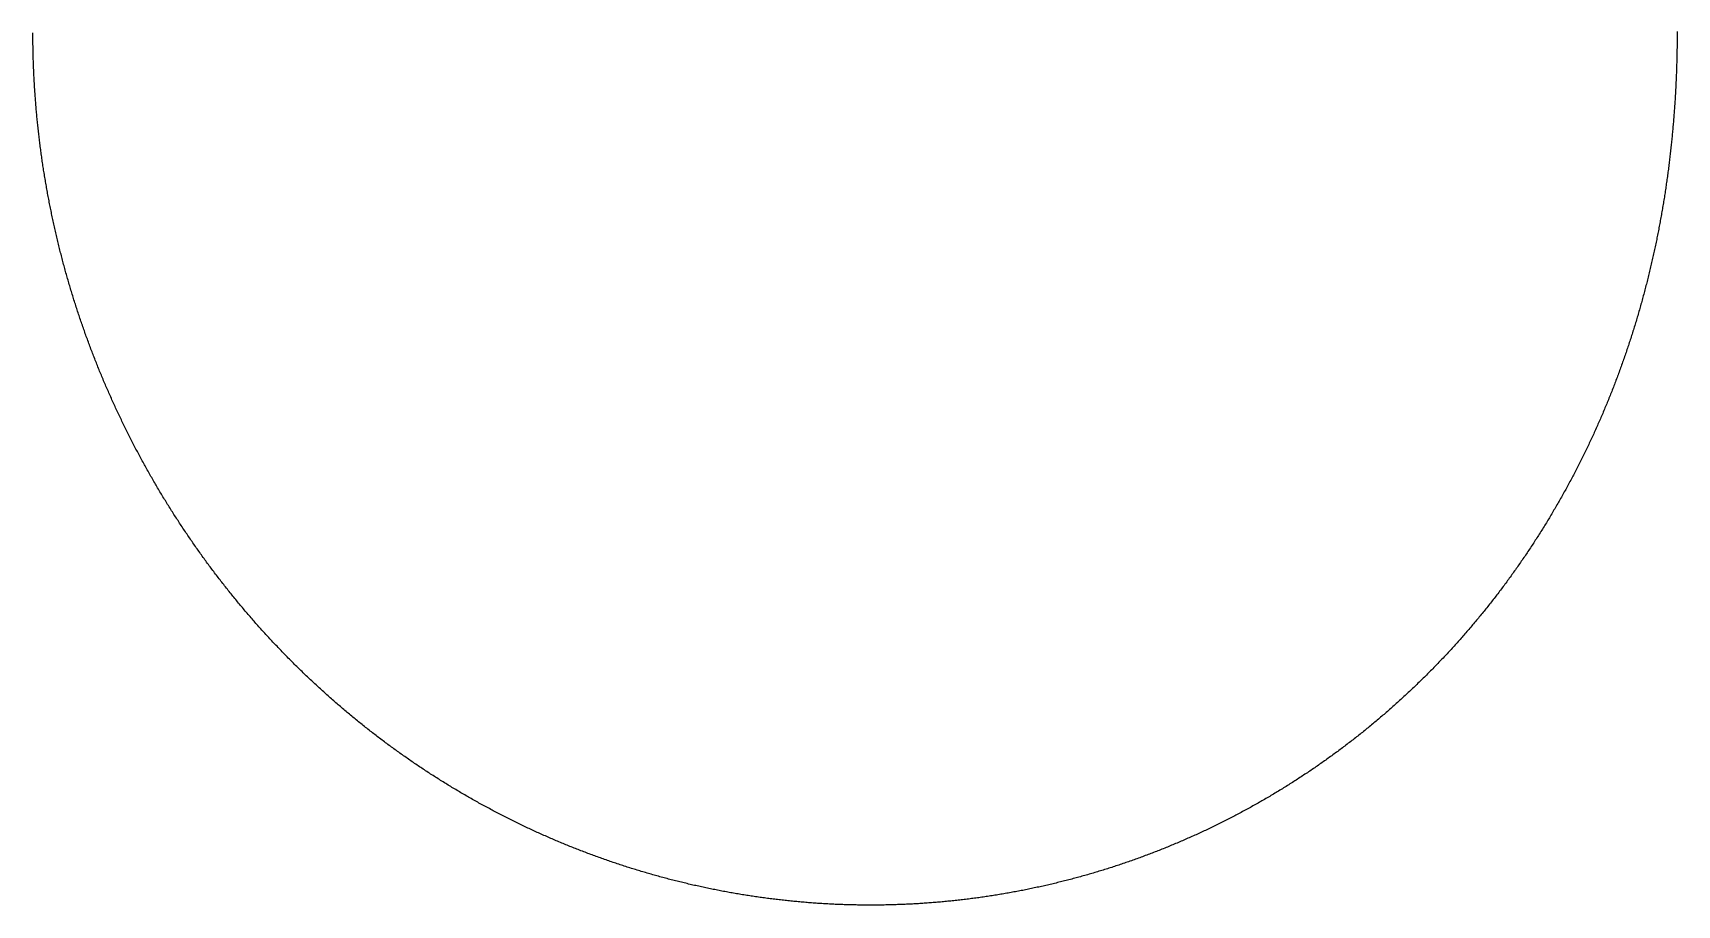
# Model space of a CAD drawing. Header units: metres. Extents: x -295 to 245, y -287 to 286.
# Drawn here: x -295 to 245, y -287 to 0 of the extents above; entities that cross this region are included whole.
import ezdxf

# ---------------------------------------------------------------- set-up
doc = ezdxf.new("R2010")
doc.units = ezdxf.units.M

msp = doc.modelspace()

# ---------------------------------------------------------------- linework, layer by layer
msp.add_lwpolyline([(245.36, -0.06), (245.36, -0.54), (245.36, -1.03), (245.36, -1.52), (245.36, -1.52), (245.36, -2.01), (245.36, -2.49), (245.35, -2.98), (245.35, -3.47), (245.34, -3.95), (245.34, -4.44), (245.33, -4.93), (245.33, -5.42), (245.32, -5.9), (245.31, -6.39), (245.3, -6.88), (245.29, -7.36), (245.28, -7.85), (245.27, -8.34), (245.26, -8.82), (245.25, -9.31), (245.24, -9.8), (245.22, -10.29), (245.21, -10.77), (245.19, -11.26), (245.18, -11.75), (245.16, -12.23), (245.14, -12.72), (245.13, -13.21), (245.11, -13.69), (245.09, -14.18), (245.07, -14.67), (245.05, -15.15), (245.03, -15.64), (245.01, -16.13), (244.99, -16.61), (244.96, -17.1), (244.94, -17.59), (244.92, -18.07), (244.89, -18.56), (244.87, -19.05), (244.84, -19.53), (244.81, -20.02), (244.79, -20.5), (244.76, -20.99), (244.73, -21.48), (244.7, -21.96), (244.67, -22.45), (244.64, -22.94), (244.61, -23.42), (244.58, -23.91), (244.54, -24.39), (244.51, -24.88), (244.48, -25.37), (244.44, -25.85), (244.41, -26.34), (244.37, -26.82), (244.33, -27.31), (244.29, -27.79), (244.26, -28.28), (244.22, -28.77), (244.18, -29.25), (244.14, -29.74), (244.1, -30.22), (244.06, -30.71), (244.01, -31.19), (243.97, -31.68), (243.93, -32.16), (243.88, -32.65), (243.84, -33.13), (243.79, -33.62), (243.75, -34.1), (243.7, -34.59), (243.65, -35.07), (243.6, -35.56), (243.55, -36.04), (243.5, -36.53), (243.45, -37.01), (243.4, -37.5), (243.35, -37.98), (243.3, -38.46), (243.24, -38.95), (243.19, -39.43), (243.13, -39.92), (243.08, -40.4), (243.02, -40.88), (242.97, -41.37), (242.91, -41.85), (242.85, -42.34), (242.79, -42.82), (242.73, -43.3), (242.67, -43.79), (242.61, -44.27), (242.55, -44.75), (242.49, -45.24), (242.42, -45.72), (242.36, -46.2), (242.3, -46.68), (242.23, -47.17), (242.16, -47.65), (242.1, -48.13), (242.03, -48.61), (241.96, -49.1), (241.89, -49.58), (241.82, -50.06), (241.75, -50.54), (241.68, -51.02), (241.61, -51.51), (241.54, -51.99), (241.47, -52.47), (241.39, -52.95), (241.32, -53.43), (241.24, -53.91), (241.17, -54.4), (241.09, -54.88), (241.01, -55.36), (240.93, -55.84), (240.85, -56.32), (240.78, -56.8), (240.69, -57.28), (240.61, -57.76), (240.53, -58.24), (240.45, -58.72), (240.37, -59.2), (240.28, -59.68), (240.2, -60.16), (240.11, -60.64), (240.03, -61.12), (239.94, -61.6), (239.85, -62.08), (239.76, -62.56), (239.67, -63.03), (239.58, -63.51), (239.49, -63.99), (239.4, -64.47), (239.31, -64.95), (239.22, -65.43), (239.12, -65.91), (239.03, -66.38), (238.94, -66.86), (238.84, -67.34), (238.74, -67.82), (238.65, -68.29), (238.55, -68.77), (238.45, -69.25), (238.35, -69.72), (238.25, -70.2), (238.15, -70.68), (238.05, -71.15), (237.95, -71.63), (237.84, -72.11), (237.74, -72.58), (237.63, -73.06), (237.53, -73.53), (237.42, -74.01), (237.32, -74.48), (237.21, -74.96), (237.1, -75.43), (236.99, -75.91), (236.88, -76.38), (236.77, -76.86), (236.66, -77.33), (236.55, -77.81), (236.43, -78.28), (236.32, -78.75), (236.21, -79.23), (236.09, -79.7), (235.97, -80.17), (235.86, -80.65), (235.74, -81.12), (235.62, -81.59), (235.5, -82.06), (235.38, -82.54), (235.26, -83.01), (235.14, -83.48), (235.02, -83.95), (234.9, -84.42), (234.77, -84.89), (234.65, -85.37), (234.53, -85.84), (234.4, -86.31), (234.27, -86.78), (234.15, -87.25), (234.02, -87.72), (233.89, -88.19), (233.76, -88.66), (233.63, -89.13), (233.5, -89.6), (233.37, -90.06), (233.23, -90.53), (233.1, -91), (232.97, -91.47), (232.83, -91.94), (232.7, -92.41), (232.56, -92.87), (232.42, -93.34), (232.29, -93.81), (232.15, -94.28), (232.01, -94.74), (231.87, -95.21), (231.73, -95.67), (231.59, -96.14), (231.44, -96.61), (231.3, -97.07), (231.16, -97.54), (231.01, -98), (230.87, -98.47), (230.72, -98.93), (230.57, -99.4), (230.42, -99.86), (230.28, -100.32), (230.13, -100.79), (229.98, -101.25), (229.83, -101.71), (229.67, -102.18), (229.52, -102.64), (229.37, -103.1), (229.21, -103.57), (229.06, -104.03), (228.9, -104.49), (228.75, -104.95), (228.59, -105.41), (228.43, -105.87), (228.28, -106.33), (228.12, -106.79), (227.96, -107.25), (227.79, -107.71), (227.63, -108.17), (227.47, -108.63), (227.31, -109.09), (227.14, -109.55), (226.98, -110.01), (226.81, -110.47), (226.65, -110.92), (226.48, -111.38), (226.31, -111.84), (226.14, -112.3), (225.98, -112.75), (225.81, -113.21), (225.63, -113.67), (225.46, -114.12), (225.29, -114.58), (225.12, -115.03), (224.94, -115.49), (224.77, -115.94), (224.59, -116.4), (224.42, -116.85), (224.24, -117.3), (224.06, -117.76), (223.88, -118.21), (223.7, -118.66), (223.52, -119.12), (223.34, -119.57), (223.16, -120.02), (222.98, -120.47), (222.8, -120.92), (222.61, -121.37), (222.43, -121.83), (222.24, -122.28), (222.06, -122.73), (221.87, -123.18), (221.68, -123.63), (221.49, -124.07), (221.3, -124.52), (221.11, -124.97), (220.92, -125.42), (220.73, -125.87), (220.54, -126.32), (220.35, -126.76), (220.15, -127.21), (219.96, -127.66), (219.76, -128.1), (219.57, -128.55), (219.37, -128.99), (219.17, -129.44), (218.97, -129.88), (218.77, -130.33), (218.57, -130.77), (218.37, -131.22), (218.17, -131.66), (217.97, -132.1), (217.77, -132.55), (217.56, -132.99), (217.36, -133.43), (217.15, -133.87), (216.95, -134.31), (216.74, -134.75), (216.53, -135.19), (216.32, -135.63), (216.11, -136.07), (215.9, -136.51), (215.69, -136.95), (215.48, -137.39), (215.27, -137.83), (215.06, -138.27), (214.84, -138.71), (214.63, -139.14), (214.41, -139.58), (214.2, -140.02), (213.98, -140.45), (213.76, -140.89), (213.54, -141.32), (213.33, -141.76), (213.11, -142.19), (212.88, -142.63), (212.66, -143.06), (212.44, -143.5), (212.22, -143.93), (211.99, -144.36), (211.77, -144.79), (211.54, -145.23), (211.32, -145.66), (211.09, -146.09), (210.86, -146.52), (210.64, -146.95), (210.41, -147.38), (210.18, -147.81), (209.95, -148.24), (209.72, -148.67), (209.48, -149.1), (209.25, -149.52), (209.02, -149.95), (208.78, -150.38), (208.55, -150.8), (208.31, -151.23), (208.08, -151.66), (207.84, -152.08), (207.6, -152.51), (207.36, -152.93), (207.12, -153.36), (206.88, -153.78), (206.64, -154.2), (206.4, -154.63), (206.16, -155.05), (205.91, -155.47), (205.67, -155.89), (205.43, -156.31), (205.18, -156.73), (204.93, -157.15), (204.69, -157.57), (204.44, -157.99), (204.19, -158.41), (203.94, -158.83), (203.69, -159.25), (203.44, -159.67), (203.19, -160.08), (202.94, -160.5), (202.68, -160.92), (202.43, -161.33), (202.18, -161.75), (201.92, -162.16), (201.67, -162.58), (201.41, -162.99), (201.15, -163.41), (200.89, -163.82), (200.63, -164.23), (200.37, -164.64), (200.11, -165.05), (199.85, -165.47), (199.59, -165.88), (199.33, -166.29), (199.07, -166.7), (198.8, -167.11), (198.54, -167.52), (198.27, -167.92), (198.01, -168.33), (197.74, -168.74), (197.47, -169.15), (197.2, -169.55), (196.93, -169.96), (196.66, -170.36), (196.39, -170.77), (196.12, -171.17), (195.85, -171.58), (195.58, -171.98), (195.3, -172.38), (195.03, -172.79), (194.75, -173.19), (194.48, -173.59), (194.2, -173.99), (193.93, -174.39), (193.65, -174.79), (193.37, -175.19), (193.09, -175.59), (192.81, -175.99), (192.53, -176.39), (192.25, -176.79), (191.97, -177.18), (191.68, -177.58), (191.4, -177.98), (191.11, -178.37), (190.83, -178.77), (190.54, -179.16), (190.26, -179.55), (189.97, -179.95), (189.68, -180.34), (189.39, -180.73), (189.11, -181.13), (188.82, -181.52), (188.52, -181.91), (188.23, -182.3), (187.94, -182.69), (187.65, -183.08), (187.35, -183.47), (187.06, -183.85), (186.77, -184.24), (186.47, -184.63), (186.17, -185.02), (185.88, -185.4), (185.58, -185.79), (185.28, -186.17), (184.98, -186.56), (184.68, -186.94), (184.38, -187.32), (184.08, -187.71), (183.78, -188.09), (183.47, -188.47), (183.17, -188.85), (182.87, -189.23), (182.56, -189.61), (182.26, -189.99), (181.95, -190.37), (181.64, -190.75), (181.34, -191.13), (181.03, -191.5), (180.72, -191.88), (180.41, -192.26), (180.1, -192.63), (179.79, -193.01), (179.48, -193.38), (179.17, -193.76), (178.85, -194.13), (178.54, -194.5), (178.22, -194.87), (177.91, -195.24), (177.59, -195.62), (177.28, -195.99), (176.96, -196.36), (176.64, -196.73), (176.32, -197.09), (176.01, -197.46), (175.69, -197.83), (175.36, -198.2), (175.04, -198.56), (174.72, -198.93), (174.4, -199.29), (174.08, -199.66), (173.75, -200.02), (173.43, -200.38), (173.1, -200.75), (172.78, -201.11), (172.45, -201.47), (172.12, -201.83), (171.8, -202.19), (171.47, -202.55), (171.14, -202.91), (170.81, -203.27), (170.48, -203.63), (170.15, -203.98), (169.82, -204.34), (169.48, -204.7), (169.15, -205.05), (168.82, -205.41), (168.48, -205.76), (168.15, -206.12), (167.81, -206.47), (167.47, -206.82), (167.14, -207.17), (166.8, -207.52), (166.46, -207.87), (166.12, -208.22), (165.78, -208.57), (165.44, -208.92), (165.1, -209.27), (164.76, -209.62), (164.42, -209.96), (164.08, -210.31), (163.73, -210.66), (163.39, -211), (163.04, -211.34), (162.7, -211.69), (162.35, -212.03), (162.01, -212.37), (161.66, -212.71), (161.31, -213.06), (160.96, -213.4), (160.61, -213.74), (160.26, -214.07), (159.91, -214.41), (159.56, -214.75), (159.21, -215.09), (158.86, -215.42), (158.5, -215.76), (158.15, -216.09), (157.8, -216.43), (157.44, -216.76), (157.09, -217.1), (156.73, -217.43), (156.37, -217.76), (156.02, -218.09), (155.66, -218.42), (155.3, -218.75), (154.94, -219.08), (154.58, -219.41), (154.22, -219.74), (153.86, -220.06), (153.5, -220.39), (153.14, -220.72), (152.77, -221.04), (152.41, -221.37), (152.05, -221.69), (151.68, -222.01), (151.32, -222.34), (150.95, -222.66), (150.58, -222.98), (150.22, -223.3), (149.85, -223.62), (149.48, -223.94), (149.11, -224.26), (148.74, -224.57), (148.37, -224.89), (148, -225.21), (147.63, -225.52), (147.26, -225.84), (146.89, -226.15), (146.52, -226.46), (146.14, -226.78), (145.77, -227.09), (145.39, -227.4), (145.02, -227.71), (144.64, -228.02), (144.27, -228.33), (143.89, -228.64), (143.51, -228.95), (143.13, -229.25), (142.76, -229.56), (142.38, -229.87), (142, -230.17), (141.62, -230.47), (141.23, -230.78), (140.85, -231.08), (140.47, -231.38), (140.09, -231.68), (139.71, -231.99), (139.32, -232.29), (138.94, -232.58), (138.55, -232.88), (138.17, -233.18), (137.78, -233.48), (137.39, -233.77), (137.01, -234.07), (136.62, -234.37), (136.23, -234.66), (135.84, -234.95), (135.45, -235.25), (135.06, -235.54), (134.67, -235.83), (134.28, -236.12), (133.89, -236.41), (133.5, -236.7), (133.11, -236.99), (132.71, -237.27), (132.32, -237.56), (131.92, -237.85), (131.53, -238.13), (131.13, -238.42), (130.74, -238.7), (130.34, -238.98), (129.95, -239.27), (129.55, -239.55), (129.15, -239.83), (128.75, -240.11), (128.35, -240.39), (127.95, -240.67), (127.55, -240.95), (127.15, -241.22), (126.75, -241.5), (126.35, -241.77), (125.95, -242.05), (125.55, -242.32), (125.14, -242.6), (124.74, -242.87), (124.33, -243.14), (123.93, -243.41), (123.52, -243.68), (123.12, -243.95), (122.71, -244.22), (122.31, -244.49), (121.9, -244.76), (121.49, -245.02), (121.08, -245.29), (120.67, -245.55), (120.26, -245.82), (119.86, -246.08), (119.44, -246.35), (119.03, -246.61), (118.62, -246.87), (118.21, -247.13), (117.8, -247.39), (117.39, -247.65), (116.97, -247.91), (116.56, -248.16), (116.15, -248.42), (115.73, -248.67), (115.32, -248.93), (114.9, -249.18), (114.48, -249.44), (114.07, -249.69), (113.65, -249.94), (113.23, -250.19), (112.82, -250.44), (112.4, -250.69), (111.98, -250.94), (111.56, -251.19), (111.14, -251.44), (110.72, -251.68), (110.3, -251.93), (109.88, -252.17), (109.46, -252.42), (109.03, -252.66), (108.61, -252.9), (108.19, -253.14), (107.76, -253.38), (107.34, -253.62), (106.92, -253.86), (106.49, -254.1), (106.07, -254.34), (105.64, -254.58), (105.21, -254.81), (104.79, -255.05), (104.36, -255.28), (103.93, -255.51), (103.5, -255.75), (103.08, -255.98), (102.65, -256.21), (102.22, -256.44), (101.79, -256.67), (101.36, -256.9), (100.93, -257.13), (100.5, -257.35), (100.07, -257.58), (99.63, -257.8), (99.2, -258.03), (98.77, -258.25), (98.34, -258.47), (97.9, -258.7), (97.47, -258.92), (97.03, -259.14), (96.6, -259.36), (96.16, -259.58), (95.73, -259.79), (95.29, -260.01), (94.86, -260.23), (94.42, -260.44), (93.98, -260.66), (93.54, -260.87), (93.11, -261.08), (92.67, -261.3), (92.23, -261.51), (91.79, -261.72), (91.35, -261.93), (90.91, -262.14), (90.47, -262.35), (90.03, -262.55), (89.59, -262.76), (89.14, -262.96), (88.7, -263.17), (88.26, -263.37), (87.82, -263.58), (87.37, -263.78), (86.93, -263.98), (86.49, -264.18), (86.04, -264.38), (85.6, -264.58), (85.15, -264.78), (84.71, -264.97), (84.26, -265.17), (83.82, -265.37), (83.37, -265.56), (82.92, -265.75), (82.47, -265.95), (82.03, -266.14), (81.58, -266.33), (81.13, -266.52), (80.68, -266.71), (80.23, -266.9), (79.78, -267.09), (79.33, -267.27), (78.88, -267.46), (78.43, -267.64), (77.98, -267.83), (77.53, -268.01), (77.08, -268.2), (76.63, -268.38), (76.18, -268.56), (75.72, -268.74), (75.27, -268.92), (74.82, -269.1), (74.36, -269.27), (73.91, -269.45), (73.45, -269.63), (73, -269.8), (72.55, -269.97), (72.09, -270.15), (71.63, -270.32), (71.18, -270.49), (70.72, -270.66), (70.27, -270.83), (69.81, -271), (69.35, -271.17), (68.89, -271.34), (68.44, -271.5), (67.98, -271.67), (67.52, -271.83), (67.06, -272), (66.6, -272.16), (66.14, -272.32), (65.68, -272.48), (65.22, -272.64), (64.76, -272.8), (64.3, -272.96), (63.84, -273.12), (63.38, -273.27), (62.92, -273.43), (62.46, -273.58), (61.99, -273.74), (61.53, -273.89), (61.07, -274.04), (60.61, -274.2), (60.14, -274.35), (59.68, -274.5), (59.22, -274.64), (58.75, -274.79), (58.29, -274.94), (57.82, -275.09), (57.36, -275.23), (56.89, -275.38), (56.43, -275.52), (55.96, -275.66), (55.49, -275.8), (55.03, -275.94), (54.56, -276.08), (54.1, -276.22), (53.63, -276.36), (53.16, -276.5), (52.69, -276.64), (52.23, -276.77), (51.76, -276.91), (51.29, -277.04), (50.82, -277.17), (50.35, -277.31), (49.88, -277.44), (49.41, -277.57), (48.94, -277.7), (48.47, -277.83), (48, -277.95), (47.53, -278.08), (47.06, -278.21), (46.59, -278.33), (46.12, -278.46), (45.65, -278.58), (45.18, -278.7), (44.71, -278.82), (44.23, -278.94), (43.76, -279.06), (43.29, -279.18), (42.82, -279.3), (42.34, -279.42), (41.87, -279.53), (41.4, -279.65), (40.92, -279.76), (40.45, -279.87), (39.98, -279.99), (39.5, -280.1), (39.03, -280.21), (38.55, -280.32), (38.08, -280.43), (37.6, -280.53), (37.13, -280.64), (36.65, -280.75), (36.18, -280.85), (35.7, -280.96), (35.23, -281.06), (34.75, -281.16), (34.27, -281.26), (33.8, -281.37), (33.32, -281.47), (32.84, -281.56), (32.37, -281.66), (31.89, -281.76), (31.41, -281.86), (30.93, -281.95), (30.46, -282.05), (29.98, -282.14), (29.5, -282.23), (29.02, -282.32), (28.54, -282.41), (28.06, -282.5), (27.58, -282.59), (27.11, -282.68), (26.63, -282.77), (26.15, -282.86), (25.67, -282.94), (25.19, -283.03), (24.71, -283.11), (24.23, -283.19), (23.75, -283.27), (23.27, -283.35), (22.79, -283.43), (22.31, -283.51), (21.83, -283.59), (21.34, -283.67), (20.86, -283.75), (20.38, -283.82), (19.9, -283.9), (19.42, -283.97), (18.94, -284.04), (18.46, -284.11), (17.97, -284.18), (17.49, -284.25), (17.01, -284.32), (16.53, -284.39), (16.04, -284.46), (15.56, -284.53), (15.08, -284.59), (14.6, -284.66), (14.11, -284.72), (13.63, -284.78), (13.15, -284.84), (12.66, -284.9), (12.18, -284.96), (11.7, -285.02), (11.21, -285.08), (10.73, -285.14), (10.25, -285.19), (9.76, -285.25), (9.28, -285.3), (8.79, -285.36), (8.31, -285.41), (7.83, -285.46), (7.34, -285.51), (6.86, -285.56), (6.37, -285.61), (5.89, -285.66), (5.4, -285.71), (4.92, -285.75), (4.43, -285.8), (3.95, -285.84), (3.46, -285.89), (2.98, -285.93), (2.49, -285.97), (2.01, -286.01), (1.52, -286.05), (1.04, -286.09), (0.55, -286.13), (0.06, -286.17), (-0.42, -286.2), (-0.91, -286.24), (-1.39, -286.27), (-1.88, -286.31), (-2.37, -286.34), (-2.85, -286.37), (-3.34, -286.4), (-3.82, -286.43), (-4.31, -286.46), (-4.8, -286.49), (-5.28, -286.52), (-5.77, -286.54), (-6.26, -286.57), (-6.74, -286.59), (-7.23, -286.62), (-7.72, -286.64), (-8.2, -286.66), (-8.69, -286.68), (-9.18, -286.7), (-9.66, -286.72), (-10.15, -286.74), (-10.64, -286.75), (-11.12, -286.77), (-11.61, -286.79), (-12.1, -286.8), (-12.58, -286.81), (-13.07, -286.83), (-13.56, -286.84), (-14.04, -286.85), (-14.53, -286.86), (-15.02, -286.87), (-15.51, -286.87), (-15.99, -286.88), (-16.48, -286.89), (-16.97, -286.89), (-17.45, -286.9), (-17.94, -286.9), (-18.43, -286.9), (-18.91, -286.9), (-19.4, -286.9), (-19.89, -286.9), (-20.38, -286.9), (-20.86, -286.9), (-21.35, -286.9), (-21.84, -286.89), (-22.32, -286.89), (-22.81, -286.88), (-23.3, -286.88), (-23.79, -286.87), (-24.27, -286.86), (-24.76, -286.85), (-25.25, -286.84), (-25.73, -286.83), (-26.22, -286.82), (-26.71, -286.8), (-27.19, -286.79), (-27.68, -286.78), (-28.17, -286.76), (-28.66, -286.74), (-29.14, -286.73), (-29.63, -286.71), (-30.12, -286.69), (-30.6, -286.67), (-31.09, -286.65), (-31.58, -286.62), (-32.06, -286.6), (-32.55, -286.58), (-33.03, -286.55), (-33.52, -286.53), (-34.01, -286.5), (-34.49, -286.47), (-34.98, -286.44), (-35.47, -286.41), (-35.95, -286.38), (-36.44, -286.35), (-36.92, -286.32), (-37.41, -286.29), (-37.9, -286.25), (-38.38, -286.22), (-38.87, -286.18), (-39.35, -286.14), (-39.84, -286.11), (-40.33, -286.07), (-40.81, -286.03), (-41.3, -285.99), (-41.78, -285.95), (-42.27, -285.9), (-42.75, -285.86), (-43.24, -285.82), (-43.72, -285.77), (-44.21, -285.73), (-44.69, -285.68), (-45.18, -285.63), (-45.66, -285.58), (-46.15, -285.53), (-46.63, -285.48), (-47.11, -285.43), (-47.6, -285.38), (-48.08, -285.33), (-48.57, -285.27), (-49.05, -285.22), (-49.54, -285.16), (-50.02, -285.11), (-50.5, -285.05), (-50.99, -284.99), (-51.47, -284.93), (-51.95, -284.87), (-52.44, -284.81), (-52.92, -284.75), (-53.4, -284.69), (-53.89, -284.62), (-54.37, -284.56), (-54.85, -284.49), (-55.33, -284.43), (-55.82, -284.36), (-56.3, -284.29), (-56.78, -284.22), (-57.26, -284.15), (-57.74, -284.08), (-58.23, -284.01), (-58.71, -283.93), (-59.19, -283.86), (-59.67, -283.79), (-60.15, -283.71), (-60.63, -283.63), (-61.11, -283.56), (-61.59, -283.48), (-62.08, -283.4), (-62.56, -283.32), (-63.04, -283.24), (-63.52, -283.16), (-64, -283.08), (-64.48, -282.99), (-64.96, -282.91), (-65.44, -282.82), (-65.92, -282.74), (-66.39, -282.65), (-66.87, -282.56), (-67.35, -282.47), (-67.83, -282.38), (-68.31, -282.29), (-68.79, -282.2), (-69.27, -282.11), (-69.75, -282.02), (-70.22, -281.92), (-70.7, -281.83), (-71.18, -281.73), (-71.66, -281.63), (-72.13, -281.54), (-72.61, -281.44), (-73.09, -281.34), (-73.56, -281.24), (-74.04, -281.14), (-74.52, -281.04), (-74.99, -280.93), (-75.47, -280.83), (-75.94, -280.72), (-76.42, -280.62), (-76.9, -280.51), (-77.37, -280.41), (-77.85, -280.3), (-78.32, -280.19), (-78.79, -280.08), (-79.27, -279.97), (-79.74, -279.86), (-80.22, -279.74), (-80.69, -279.63), (-81.16, -279.52), (-81.64, -279.4), (-82.11, -279.29), (-82.58, -279.17), (-83.06, -279.05), (-83.53, -278.93), (-84, -278.81), (-84.47, -278.69), (-84.95, -278.57), (-85.42, -278.45), (-85.89, -278.33), (-86.36, -278.2), (-86.83, -278.08), (-87.3, -277.95), (-87.77, -277.83), (-88.24, -277.7), (-88.71, -277.57), (-89.18, -277.44), (-89.65, -277.31), (-90.12, -277.18), (-90.59, -277.05), (-91.06, -276.92), (-91.53, -276.79), (-91.99, -276.65), (-92.46, -276.52), (-92.93, -276.38), (-93.4, -276.24), (-93.87, -276.11), (-94.33, -275.97), (-94.8, -275.83), (-95.27, -275.69), (-95.73, -275.55), (-96.2, -275.41), (-96.66, -275.26), (-97.13, -275.12), (-97.59, -274.98), (-98.06, -274.83), (-98.52, -274.69), (-98.99, -274.54), (-99.45, -274.39), (-99.92, -274.24), (-100.38, -274.09), (-100.84, -273.94), (-101.31, -273.79), (-101.77, -273.64), (-102.23, -273.49), (-102.69, -273.33), (-103.16, -273.18), (-103.62, -273.02), (-104.08, -272.87), (-104.54, -272.71), (-105, -272.55), (-105.46, -272.4), (-105.92, -272.24), (-106.38, -272.08), (-106.84, -271.91), (-107.3, -271.75), (-107.76, -271.59), (-108.22, -271.43), (-108.68, -271.26), (-109.14, -271.1), (-109.59, -270.93), (-110.05, -270.76), (-110.51, -270.6), (-110.97, -270.43), (-111.42, -270.26), (-111.88, -270.09), (-112.34, -269.92), (-112.79, -269.74), (-113.25, -269.57), (-113.7, -269.4), (-114.16, -269.22), (-114.61, -269.05), (-115.06, -268.87), (-115.52, -268.69), (-115.97, -268.52), (-116.43, -268.34), (-116.88, -268.16), (-117.33, -267.98), (-117.78, -267.8), (-118.23, -267.62), (-118.69, -267.43), (-119.14, -267.25), (-119.59, -267.07), (-120.04, -266.88), (-120.49, -266.69), (-120.94, -266.51), (-121.39, -266.32), (-121.84, -266.13), (-122.29, -265.94), (-122.74, -265.75), (-123.18, -265.56), (-123.63, -265.37), (-124.08, -265.18), (-124.53, -264.99), (-124.97, -264.79), (-125.42, -264.6), (-125.87, -264.4), (-126.31, -264.2), (-126.76, -264.01), (-127.2, -263.81), (-127.65, -263.61), (-128.09, -263.41), (-128.53, -263.21), (-128.98, -263.01), (-129.42, -262.81), (-129.86, -262.6), (-130.31, -262.4), (-130.75, -262.2), (-131.19, -261.99), (-131.63, -261.78), (-132.07, -261.58), (-132.51, -261.37), (-132.95, -261.16), (-133.39, -260.95), (-133.83, -260.74), (-134.27, -260.53), (-134.71, -260.32), (-135.15, -260.11), (-135.59, -259.89), (-136.02, -259.68), (-136.46, -259.46), (-136.9, -259.25), (-137.34, -259.03), (-137.77, -258.82), (-138.21, -258.6), (-138.64, -258.38), (-139.08, -258.16), (-139.51, -257.94), (-139.95, -257.72), (-140.38, -257.5), (-140.81, -257.27), (-141.25, -257.05), (-141.68, -256.83), (-142.11, -256.6), (-142.54, -256.38), (-142.97, -256.15), (-143.4, -255.92), (-143.83, -255.69), (-144.26, -255.46), (-144.69, -255.23), (-145.12, -255), (-145.55, -254.77), (-145.98, -254.54), (-146.41, -254.31), (-146.84, -254.07), (-147.26, -253.84), (-147.69, -253.61), (-148.11, -253.37), (-148.54, -253.13), (-148.97, -252.9), (-149.39, -252.66), (-149.82, -252.42), (-150.24, -252.18), (-150.66, -251.94), (-151.09, -251.7), (-151.51, -251.46), (-151.93, -251.21), (-152.35, -250.97), (-152.77, -250.72), (-153.2, -250.48), (-153.62, -250.23), (-154.04, -249.99), (-154.46, -249.74), (-154.88, -249.49), (-155.29, -249.24), (-155.71, -248.99), (-156.13, -248.74), (-156.55, -248.49), (-156.97, -248.24), (-157.38, -247.99), (-157.8, -247.74), (-158.21, -247.48), (-158.63, -247.23), (-159.04, -246.97), (-159.46, -246.72), (-159.87, -246.46), (-160.29, -246.2), (-160.7, -245.94), (-161.11, -245.68), (-161.52, -245.43), (-161.93, -245.16), (-162.35, -244.9), (-162.76, -244.64), (-163.17, -244.38), (-163.58, -244.11), (-163.99, -243.85), (-164.39, -243.59), (-164.8, -243.32), (-165.21, -243.05), (-165.62, -242.79), (-166.02, -242.52), (-166.43, -242.25), (-166.84, -241.98), (-167.24, -241.71), (-167.65, -241.44), (-168.05, -241.17), (-168.46, -240.9), (-168.86, -240.62), (-169.26, -240.35), (-169.66, -240.07), (-170.07, -239.8), (-170.47, -239.52), (-170.87, -239.25), (-171.27, -238.97), (-171.67, -238.69), (-172.07, -238.41), (-172.47, -238.13), (-172.87, -237.85), (-173.26, -237.57), (-173.66, -237.29), (-174.06, -237.01), (-174.46, -236.73), (-174.85, -236.44), (-175.25, -236.16), (-175.64, -235.87), (-176.04, -235.59), (-176.43, -235.3), (-176.82, -235.02), (-177.22, -234.73), (-177.61, -234.44), (-178, -234.15), (-178.39, -233.86), (-178.78, -233.57), (-179.18, -233.28), (-179.57, -232.99), (-179.95, -232.69), (-180.34, -232.4), (-180.73, -232.11), (-181.12, -231.81), (-181.51, -231.52), (-181.89, -231.22), (-182.28, -230.92), (-182.67, -230.63), (-183.05, -230.33), (-183.44, -230.03), (-183.82, -229.73), (-184.2, -229.43), (-184.59, -229.13), (-184.97, -228.83), (-185.35, -228.53), (-185.73, -228.22), (-186.11, -227.92), (-186.49, -227.61), (-186.87, -227.31), (-187.25, -227), (-187.63, -226.7), (-188.01, -226.39), (-188.39, -226.08), (-188.77, -225.78), (-189.14, -225.47), (-189.52, -225.16), (-189.89, -224.85), (-190.27, -224.54), (-190.64, -224.23), (-191.02, -223.91), (-191.39, -223.6), (-191.76, -223.29), (-192.14, -222.97), (-192.51, -222.66), (-192.88, -222.34), (-193.25, -222.03), (-193.62, -221.71), (-193.99, -221.39), (-194.36, -221.08), (-194.73, -220.76), (-195.1, -220.44), (-195.46, -220.12), (-195.83, -219.8), (-196.2, -219.48), (-196.56, -219.15), (-196.93, -218.83), (-197.29, -218.51), (-197.66, -218.18), (-198.02, -217.86), (-198.38, -217.54), (-198.74, -217.21), (-199.11, -216.88), (-199.47, -216.56), (-199.83, -216.23), (-200.19, -215.9), (-200.55, -215.57), (-200.91, -215.24), (-201.26, -214.91), (-201.62, -214.58), (-201.98, -214.25), (-202.33, -213.92), (-202.69, -213.59), (-203.05, -213.25), (-203.4, -212.92), (-203.76, -212.58), (-204.11, -212.25), (-204.46, -211.91), (-204.81, -211.58), (-205.17, -211.24), (-205.52, -210.9), (-205.87, -210.57), (-206.22, -210.23), (-206.57, -209.89), (-206.92, -209.55), (-207.27, -209.21), (-207.61, -208.87), (-207.96, -208.52), (-208.31, -208.18), (-208.65, -207.84), (-209, -207.5), (-209.34, -207.15), (-209.69, -206.81), (-210.03, -206.46), (-210.37, -206.12), (-210.72, -205.77), (-211.06, -205.42), (-211.4, -205.07), (-211.74, -204.73), (-212.08, -204.38), (-212.42, -204.03), (-212.76, -203.68), (-213.1, -203.33), (-213.43, -202.98), (-213.77, -202.62), (-214.11, -202.27), (-214.44, -201.92), (-214.78, -201.57), (-215.11, -201.21), (-215.45, -200.86), (-215.78, -200.5), (-216.11, -200.15), (-216.44, -199.79), (-216.77, -199.43), (-217.11, -199.07), (-217.44, -198.72), (-217.77, -198.36), (-218.09, -198), (-218.42, -197.64), (-218.75, -197.28), (-219.08, -196.92), (-219.4, -196.56), (-219.73, -196.19), (-220.06, -195.83), (-220.38, -195.47), (-220.7, -195.1), (-221.03, -194.74), (-221.35, -194.38), (-221.67, -194.01), (-221.99, -193.64), (-222.31, -193.28), (-222.63, -192.91), (-222.95, -192.54), (-223.27, -192.17), (-223.59, -191.81), (-223.91, -191.44), (-224.23, -191.07), (-224.54, -190.7), (-224.86, -190.33), (-225.17, -189.95), (-225.49, -189.58), (-225.8, -189.21), (-226.11, -188.84), (-226.43, -188.46), (-226.74, -188.09), (-227.05, -187.71), (-227.36, -187.34), (-227.67, -186.96), (-227.98, -186.59), (-228.29, -186.21), (-228.6, -185.83), (-228.9, -185.45), (-229.21, -185.08), (-229.52, -184.7), (-229.82, -184.32), (-230.13, -183.94), (-230.43, -183.56), (-230.74, -183.18), (-231.04, -182.8), (-231.34, -182.41), (-231.64, -182.03), (-231.94, -181.65), (-232.24, -181.26), (-232.54, -180.88), (-232.84, -180.5), (-233.14, -180.11), (-233.44, -179.72), (-233.73, -179.34), (-234.03, -178.95), (-234.33, -178.56), (-234.62, -178.18), (-234.92, -177.79), (-235.21, -177.4), (-235.5, -177.01), (-235.79, -176.62), (-236.09, -176.23), (-236.38, -175.84), (-236.67, -175.45), (-236.96, -175.06), (-237.25, -174.67), (-237.54, -174.27), (-237.82, -173.88), (-238.11, -173.49), (-238.4, -173.09), (-238.68, -172.7), (-238.97, -172.3), (-239.25, -171.91), (-239.54, -171.51), (-239.82, -171.12), (-240.1, -170.72), (-240.38, -170.32), (-240.67, -169.92), (-240.95, -169.53), (-241.23, -169.13), (-241.51, -168.73), (-241.78, -168.33), (-242.06, -167.93), (-242.34, -167.53), (-242.62, -167.13), (-242.89, -166.73), (-243.17, -166.33), (-243.44, -165.92), (-243.72, -165.52), (-243.99, -165.12), (-244.26, -164.71), (-244.53, -164.31), (-244.81, -163.9), (-245.08, -163.5), (-245.35, -163.09), (-245.62, -162.69), (-245.88, -162.28), (-246.15, -161.88), (-246.42, -161.47), (-246.69, -161.06), (-246.95, -160.65), (-247.22, -160.24), (-247.48, -159.83), (-247.75, -159.43), (-248.01, -159.02), (-248.27, -158.61), (-248.53, -158.19), (-248.79, -157.78), (-249.05, -157.37), (-249.31, -156.96), (-249.57, -156.55), (-249.83, -156.13), (-250.09, -155.72), (-250.35, -155.31), (-250.6, -154.89), (-250.86, -154.48), (-251.11, -154.06), (-251.37, -153.65), (-251.62, -153.23), (-251.88, -152.82), (-252.13, -152.4), (-252.38, -151.98), (-252.63, -151.57), (-252.88, -151.15), (-253.13, -150.73), (-253.38, -150.31), (-253.63, -149.89), (-253.88, -149.47), (-254.12, -149.05), (-254.37, -148.63), (-254.61, -148.21), (-254.86, -147.79), (-255.1, -147.37), (-255.35, -146.95), (-255.59, -146.52), (-255.83, -146.1), (-256.07, -145.68), (-256.31, -145.25), (-256.55, -144.83), (-256.79, -144.41), (-257.03, -143.98), (-257.27, -143.56), (-257.5, -143.13), (-257.74, -142.7), (-257.98, -142.28), (-258.21, -141.85), (-258.44, -141.42), (-258.68, -141), (-258.91, -140.57), (-259.14, -140.14), (-259.37, -139.71), (-259.61, -139.28), (-259.84, -138.85), (-260.06, -138.42), (-260.29, -137.99), (-260.52, -137.56), (-260.75, -137.13), (-260.97, -136.7), (-261.2, -136.27), (-261.43, -135.84), (-261.65, -135.4), (-261.87, -134.97), (-262.1, -134.54), (-262.32, -134.1), (-262.54, -133.67), (-262.76, -133.24), (-262.98, -132.8), (-263.2, -132.37), (-263.42, -131.93), (-263.63, -131.5), (-263.85, -131.06), (-264.07, -130.62), (-264.28, -130.19), (-264.5, -129.75), (-264.71, -129.31), (-264.93, -128.87), (-265.14, -128.44), (-265.35, -128), (-265.56, -127.56), (-265.77, -127.12), (-265.98, -126.68), (-266.19, -126.24), (-266.4, -125.8), (-266.61, -125.36), (-266.81, -124.92), (-267.02, -124.48), (-267.23, -124.03), (-267.43, -123.59), (-267.63, -123.15), (-267.84, -122.71), (-268.04, -122.26), (-268.24, -121.82), (-268.44, -121.38), (-268.64, -120.93), (-268.84, -120.49), (-269.04, -120.04), (-269.24, -119.6), (-269.44, -119.15), (-269.63, -118.71), (-269.83, -118.26), (-270.03, -117.82), (-270.22, -117.37), (-270.41, -116.92), (-270.61, -116.48), (-270.8, -116.03), (-270.99, -115.58), (-271.18, -115.13), (-271.37, -114.68), (-271.56, -114.23), (-271.75, -113.78), (-271.94, -113.34), (-272.12, -112.89), (-272.31, -112.44), (-272.49, -111.99), (-272.68, -111.53), (-272.86, -111.08), (-273.05, -110.63), (-273.23, -110.18), (-273.41, -109.73), (-273.59, -109.28), (-273.77, -108.82), (-273.95, -108.37), (-274.13, -107.92), (-274.31, -107.46), (-274.49, -107.01), (-274.66, -106.56), (-274.84, -106.1), (-275.01, -105.65), (-275.19, -105.19), (-275.36, -104.74), (-275.53, -104.28), (-275.71, -103.83), (-275.88, -103.37), (-276.05, -102.91), (-276.22, -102.46), (-276.39, -102), (-276.56, -101.54), (-276.72, -101.09), (-276.89, -100.63), (-277.06, -100.17), (-277.22, -99.71), (-277.39, -99.25), (-277.55, -98.8), (-277.71, -98.34), (-277.87, -97.88), (-278.04, -97.42), (-278.2, -96.96), (-278.36, -96.5), (-278.52, -96.04), (-278.67, -95.58), (-278.83, -95.12), (-278.99, -94.65), (-279.14, -94.19), (-279.3, -93.73), (-279.45, -93.27), (-279.61, -92.81), (-279.76, -92.35), (-279.91, -91.88), (-280.07, -91.42), (-280.22, -90.96), (-280.37, -90.49), (-280.52, -90.03), (-280.66, -89.57), (-280.81, -89.1), (-280.96, -88.64), (-281.11, -88.17), (-281.25, -87.71), (-281.4, -87.24), (-281.54, -86.78), (-281.68, -86.31), (-281.82, -85.85), (-281.97, -85.38), (-282.11, -84.91), (-282.25, -84.45), (-282.39, -83.98), (-282.52, -83.51), (-282.66, -83.05), (-282.8, -82.58), (-282.94, -82.11), (-283.07, -81.64), (-283.21, -81.17), (-283.34, -80.71), (-283.47, -80.24), (-283.6, -79.77), (-283.74, -79.3), (-283.87, -78.83), (-284, -78.36), (-284.13, -77.89), (-284.25, -77.42), (-284.38, -76.95), (-284.51, -76.48), (-284.63, -76.01), (-284.76, -75.54), (-284.88, -75.07), (-285.01, -74.6), (-285.13, -74.13), (-285.25, -73.65), (-285.37, -73.18), (-285.5, -72.71), (-285.62, -72.24), (-285.73, -71.77), (-285.85, -71.29), (-285.97, -70.82), (-286.09, -70.35), (-286.2, -69.88), (-286.32, -69.4), (-286.43, -68.93), (-286.55, -68.45), (-286.66, -67.98), (-286.77, -67.51), (-286.88, -67.03), (-286.99, -66.56), (-287.1, -66.08), (-287.21, -65.61), (-287.32, -65.13), (-287.43, -64.66), (-287.53, -64.18), (-287.64, -63.71), (-287.74, -63.23), (-287.85, -62.76), (-287.95, -62.28), (-288.05, -61.8), (-288.15, -61.33), (-288.26, -60.85), (-288.36, -60.37), (-288.46, -59.9), (-288.55, -59.42), (-288.65, -58.94), (-288.75, -58.47), (-288.85, -57.99), (-288.94, -57.51), (-289.04, -57.03), (-289.13, -56.56), (-289.22, -56.08), (-289.31, -55.6), (-289.41, -55.12), (-289.5, -54.64), (-289.59, -54.16), (-289.68, -53.68), (-289.76, -53.21), (-289.85, -52.73), (-289.94, -52.25), (-290.03, -51.77), (-290.11, -51.29), (-290.19, -50.81), (-290.28, -50.33), (-290.36, -49.85), (-290.44, -49.37), (-290.52, -48.89), (-290.6, -48.41), (-290.68, -47.93), (-290.76, -47.45), (-290.84, -46.97), (-290.92, -46.48), (-290.99, -46), (-291.07, -45.52), (-291.15, -45.04), (-291.22, -44.56), (-291.29, -44.08), (-291.37, -43.6), (-291.44, -43.11), (-291.51, -42.63), (-291.58, -42.15), (-291.65, -41.67), (-291.72, -41.19), (-291.78, -40.7), (-291.85, -40.22), (-291.92, -39.74), (-291.98, -39.26), (-292.05, -38.77), (-292.11, -38.29), (-292.17, -37.81), (-292.23, -37.32), (-292.3, -36.84), (-292.36, -36.36), (-292.42, -35.87), (-292.48, -35.39), (-292.53, -34.91), (-292.59, -34.42), (-292.65, -33.94), (-292.7, -33.46), (-292.76, -32.97), (-292.81, -32.49), (-292.87, -32), (-292.92, -31.52), (-292.97, -31.03), (-293.02, -30.55), (-293.07, -30.07), (-293.12, -29.58), (-293.17, -29.1), (-293.22, -28.61), (-293.26, -28.13), (-293.31, -27.64), (-293.35, -27.16), (-293.4, -26.67), (-293.44, -26.19), (-293.49, -25.7), (-293.53, -25.22), (-293.57, -24.73), (-293.61, -24.24), (-293.65, -23.76), (-293.69, -23.27), (-293.73, -22.79), (-293.76, -22.3), (-293.8, -21.82), (-293.84, -21.33), (-293.87, -20.85), (-293.9, -20.36), (-293.94, -19.87), (-293.97, -19.39), (-294, -18.9), (-294.03, -18.42), (-294.06, -17.93), (-294.09, -17.44), (-294.12, -16.96), (-294.15, -16.47), (-294.18, -15.98), (-294.2, -15.5), (-294.23, -15.01), (-294.25, -14.52), (-294.27, -14.04), (-294.3, -13.55), (-294.32, -13.06), (-294.34, -12.58), (-294.36, -12.09), (-294.38, -11.6), (-294.4, -11.12), (-294.42, -10.63), (-294.43, -10.14), (-294.45, -9.66), (-294.47, -9.17), (-294.48, -8.68), (-294.49, -8.2), (-294.51, -7.71), (-294.52, -7.22), (-294.53, -6.74), (-294.54, -6.25), (-294.55, -5.76), (-294.56, -5.27), (-294.57, -4.79), (-294.58, -4.3), (-294.58, -3.81), (-294.59, -3.33), (-294.6, -2.84), (-294.6, -2.35), (-294.6, -1.87), (-294.61, -1.38), (-294.61, -0.89), (-294.61, -0.4)])

doc.saveas('drawing.dxf')
